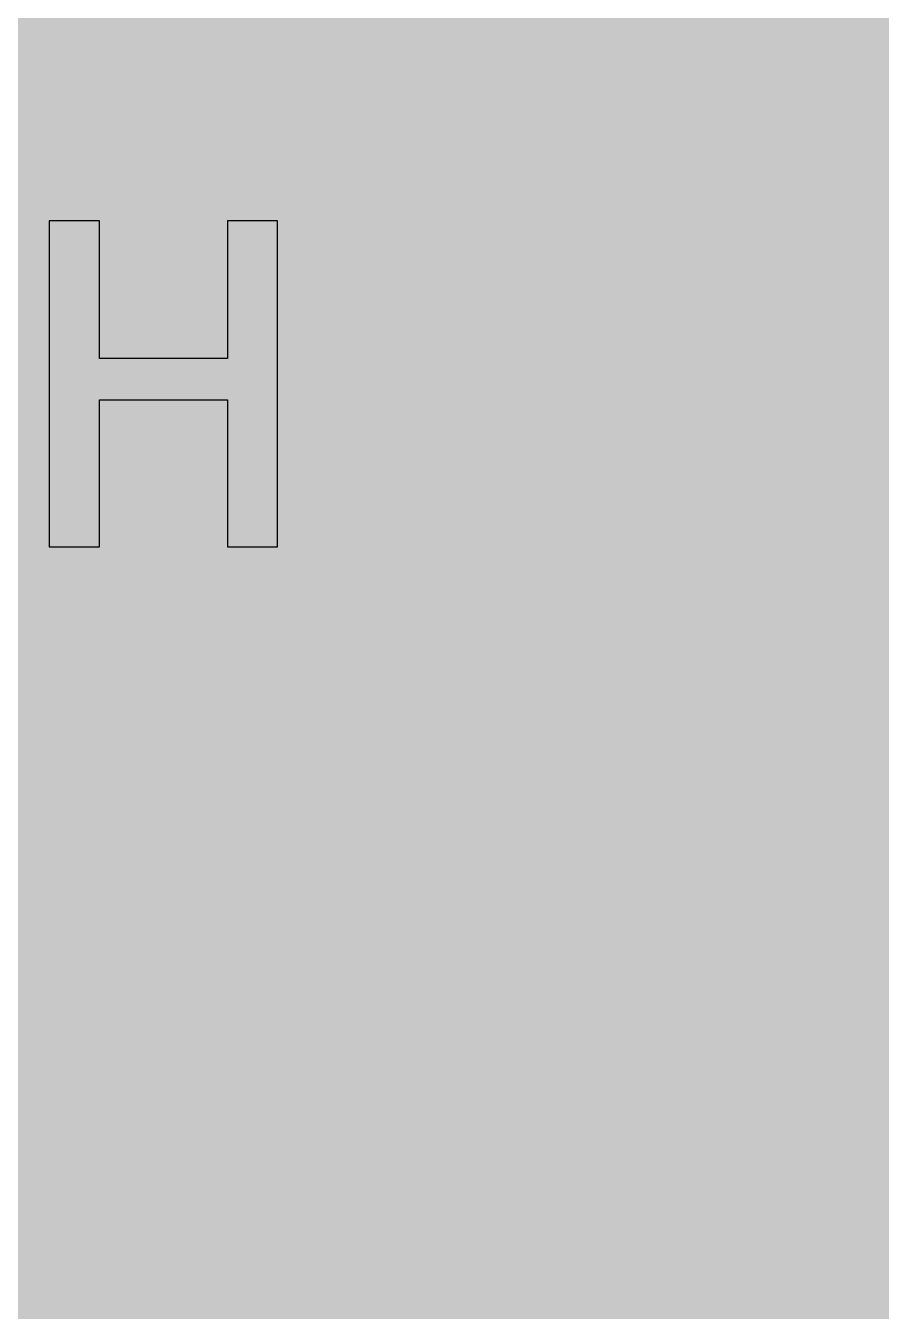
# Model space of a CAD drawing. Header units: millimetres. Extents: x 0 to 212, y 0 to 116.
# Drawn here: x 51 to 57.48, y 77.52 to 87.26 of the extents above; entities that cross this region are included whole.
import ezdxf

# ---------------------------------------------------------------- set-up
doc = ezdxf.new("R2010")
doc.units = ezdxf.units.MM

msp = doc.modelspace()

# ---------------------------------------------------------------- hatches: boundary and pattern name
for color, points in [(254, [(14.1633, 0.0536), (13.9878, 0.0533), (13.8125, 0.0559), (13.6373, 0.061), (13.462, 0.0686), (13.2893, 0.0787), (13.114, 0.0914), (12.9413, 0.1041), (12.7686, 0.1219), (12.5959, 0.1397), (12.4231, 0.16), (12.2504, 0.1829), (12.0777, 0.2057), (11.9075, 0.2337), (11.7373, 0.2616), (11.5672, 0.2921), (11.397, 0.3251), (11.2268, 0.3607), (11.0592, 0.3988), (10.8915, 0.4369), (10.7239, 0.4775), (10.5562, 0.5207), (10.3886, 0.5664), (10.2235, 0.6121), (10.0584, 0.6629), (9.8933, 0.7137), (9.7307, 0.7671), (9.5682, 0.8204), (9.4056, 0.8788), (9.2431, 0.9373), (9.083, 0.9982), (8.923, 1.0617), (8.763, 1.1252), (8.6055, 1.1938), (8.4455, 1.2624), (8.2906, 1.331), (8.1331, 1.4046), (7.9781, 1.4783), (7.8232, 1.5545), (7.6708, 1.6332), (7.5184, 1.7145), (7.366, 1.7958), (7.2161, 1.8796), (7.0663, 1.966), (6.919, 2.0523), (6.7716, 2.1438), (6.6243, 2.2352), (6.4795, 2.3266), (6.3348, 2.4232), (6.19, 2.5197), (6.0477, 2.6187), (5.908, 2.7178), (5.7683, 2.8194), (5.6286, 2.9235), (5.4915, 3.0302), (5.3543, 3.1369), (5.2197, 3.2461), (5.0851, 3.3579), (4.953, 3.4722), (4.8209, 3.5865), (4.6914, 3.7033), (4.5644, 3.8202), (4.4348, 3.9395), (4.3104, 4.0615), (4.1859, 4.1859), (4.0615, 4.3104), (3.9395, 4.4348), (3.8202, 4.5618), (3.7033, 4.6914), (3.5865, 4.8209), (3.4722, 4.953), (3.3579, 5.0851), (3.2487, 5.2197), (3.1369, 5.3543), (3.0302, 5.4915), (2.9235, 5.6286), (2.8194, 5.7683), (2.7178, 5.908), (2.6187, 6.0477), (2.5197, 6.19), (2.4232, 6.3348), (2.3266, 6.477), (2.2352, 6.6243), (2.1438, 6.7691), (2.0523, 6.919), (1.966, 7.0663), (1.8796, 7.2161), (1.7958, 7.366), (1.7145, 7.5184), (1.6332, 7.6708), (1.5545, 7.8232), (1.4783, 7.9781), (1.4046, 8.1331), (1.331, 8.2906), (1.2598, 8.4455), (1.1913, 8.603), (1.1252, 8.763), (1.0592, 8.923), (0.9982, 9.083), (0.9373, 9.2431), (0.8763, 9.4056), (0.8204, 9.5682), (0.7645, 9.7307), (0.7112, 9.8933), (0.6604, 10.0584), (0.6121, 10.2235), (0.5639, 10.3911), (0.5207, 10.5562), (0.4775, 10.7239), (0.4343, 10.8915), (0.3962, 11.0592), (0.3607, 11.2268), (0.3251, 11.397), (0.2921, 11.5672), (0.2616, 11.7373), (0.2311, 11.9075), (0.2057, 12.0802), (0.1803, 12.2504), (0.1575, 12.4231), (0.1372, 12.5959), (0.1194, 12.7686), (0.1041, 12.9413), (0.0889, 13.1166), (0.0787, 13.2893), (0.0686, 13.4645), (0.061, 13.6373), (0.0559, 13.8125), (0.0508, 13.9878), (0.0508, 14.163), (0.0522, 102.3592), (0.0508, 102.5322), (0.0559, 102.7074), (0.061, 102.8827), (0.0686, 103.058), (0.0787, 103.2307), (0.0889, 103.4059), (0.1041, 103.5787), (0.1194, 103.7514), (0.1372, 103.9241), (0.1575, 104.0968), (0.1803, 104.2695), (0.2057, 104.4423), (0.2311, 104.6124), (0.2616, 104.7826), (0.2921, 104.9528), (0.3251, 105.123), (0.3607, 105.2932), (0.3962, 105.4608), (0.4343, 105.6284), (0.4775, 105.7961), (0.5207, 105.9637), (0.5639, 106.1314), (0.6121, 106.2965), (0.6604, 106.4616), (0.7112, 106.6267), (0.7645, 106.7892), (0.8204, 106.9518), (0.8763, 107.1143), (0.9373, 107.2769), (0.9982, 107.4369), (1.0592, 107.5969), (1.1252, 107.757), (1.1913, 107.9144), (1.2598, 108.0745), (1.331, 108.2294), (1.4046, 108.3869), (1.4783, 108.5418), (1.5545, 108.6968), (1.6332, 108.8492), (1.7145, 109.0016), (1.7958, 109.154), (1.8796, 109.3038), (1.966, 109.4537), (2.0523, 109.601), (2.1438, 109.7483), (2.2352, 109.8956), (2.3266, 110.0404), (2.4232, 110.1852), (2.5197, 110.33), (2.6187, 110.4722), (2.7178, 110.6119), (2.8194, 110.7516), (2.9235, 110.8913), (3.0302, 111.0285), (3.1369, 111.1656), (3.2487, 111.3003), (3.3579, 111.4349), (3.4722, 111.567), (3.5865, 111.699), (3.7033, 111.8286), (3.8202, 111.9556), (3.9395, 112.0851), (4.0615, 112.2096), (4.1859, 112.334), (4.3104, 112.4585), (4.4348, 112.5804), (4.5644, 112.6998), (4.6914, 112.8166), (4.8209, 112.9335), (4.953, 113.0478), (5.0851, 113.1621), (5.2197, 113.2713), (5.3543, 113.3831), (5.4915, 113.4897), (5.6286, 113.5964), (5.7683, 113.7006), (5.908, 113.8022), (6.0477, 113.9012), (6.19, 114.0003), (6.3348, 114.0968), (6.4795, 114.1933), (6.6243, 114.2848), (6.7716, 114.3762), (6.919, 114.4676), (7.0663, 114.554), (7.2161, 114.6404), (7.366, 114.7242), (7.5184, 114.8055), (7.6708, 114.8867), (7.8232, 114.9655), (7.9781, 115.0417), (8.1331, 115.1153), (8.2906, 115.189), (8.4455, 115.2601), (8.6055, 115.3287), (8.763, 115.3947), (8.923, 115.4608), (9.083, 115.5217), (9.2431, 115.5827), (9.4056, 115.6437), (9.5682, 115.6995), (9.7307, 115.7554), (9.8933, 115.8088), (10.0584, 115.8596), (10.2235, 115.9078), (10.3886, 115.9561), (10.5562, 115.9993), (10.7239, 116.0424), (10.8915, 116.0856), (11.0592, 116.1237), (11.2268, 116.1593), (11.397, 116.1948), (11.5672, 116.2279), (11.7373, 116.2583), (11.9075, 116.2888), (12.0777, 116.3142), (12.2504, 116.3396), (12.4231, 116.3625), (12.5959, 116.3828), (12.7686, 116.4006), (12.9413, 116.4158), (13.114, 116.4311), (13.2893, 116.4412), (13.462, 116.4514), (13.6373, 116.459), (13.8125, 116.4641), (13.9878, 116.4692), (14.163, 116.4692), (197.6078, 116.4703), (197.7822, 116.4692), (197.9574, 116.4641), (198.1327, 116.459), (198.3054, 116.4514), (198.4807, 116.4412), (198.6534, 116.4311), (198.8287, 116.4158), (199.0014, 116.4006), (199.1741, 116.3828), (199.3468, 116.3625), (199.5195, 116.3396), (199.6897, 116.3142), (199.8624, 116.2888), (200.0326, 116.2583), (200.2028, 116.2279), (200.373, 116.1948), (200.5432, 116.1593), (200.7108, 116.1237), (200.8784, 116.0856), (201.0461, 116.0424), (201.2137, 115.9993), (201.3788, 115.9561), (201.5465, 115.9078), (201.7116, 115.8596), (201.8767, 115.8088), (202.0392, 115.7554), (202.2018, 115.6995), (202.3643, 115.6437), (202.5269, 115.5827), (202.6869, 115.5217), (202.8469, 115.4608), (203.007, 115.3947), (203.167, 115.3287), (203.3245, 115.2601), (203.4794, 115.189), (203.6369, 115.1153), (203.7918, 115.0417), (203.9468, 114.9655), (204.0992, 114.8867), (204.2516, 114.8055), (204.404, 114.7242), (204.5538, 114.6404), (204.7037, 114.554), (204.8535, 114.4676), (205.0009, 114.3762), (205.1456, 114.2848), (205.293, 114.1933), (205.4352, 114.0968), (205.58, 114.0003), (205.7222, 113.9012), (205.8619, 113.8022), (206.0016, 113.7006), (206.1413, 113.5964), (206.2785, 113.4897), (206.4156, 113.3831), (206.5503, 113.2713), (206.6849, 113.1621), (206.817, 113.0478), (206.949, 112.9335), (207.0786, 112.8166), (207.2081, 112.6998), (207.3351, 112.5804), (207.4596, 112.4585), (207.584, 112.334), (207.7085, 112.2096), (207.8304, 112.0851), (207.9498, 111.9556), (208.0666, 111.8286), (208.1835, 111.699), (208.2978, 111.567), (208.4121, 111.4349), (208.5238, 111.3003), (208.6331, 111.1656), (208.7397, 111.0285), (208.8464, 110.8913), (208.9506, 110.7516), (209.0522, 110.6119), (209.1512, 110.4722), (209.2503, 110.33), (209.3468, 110.1852), (209.4433, 110.0404), (209.5348, 109.8956), (209.6262, 109.7483), (209.7176, 109.601), (209.804, 109.4537), (209.8904, 109.3038), (209.9742, 109.154), (210.0555, 109.0016), (210.1367, 108.8492), (210.2155, 108.6968), (210.2917, 108.5418), (210.3653, 108.3869), (210.439, 108.2294), (210.5076, 108.0745), (210.5762, 107.9144), (210.6447, 107.757), (210.7082, 107.5969), (210.7717, 107.4369), (210.8327, 107.2769), (210.8911, 107.1143), (210.9495, 106.9518), (211.0029, 106.7892), (211.0562, 106.6267), (211.107, 106.4616), (211.1578, 106.2965), (211.2035, 106.1314), (211.2493, 105.9637), (211.2924, 105.7961), (211.3331, 105.6284), (211.3712, 105.4608), (211.4093, 105.2932), (211.4448, 105.123), (211.4779, 104.9528), (211.5083, 104.7826), (211.5363, 104.6124), (211.5642, 104.4423), (211.5871, 104.2695), (211.6099, 104.0968), (211.6303, 103.9241), (211.648, 103.7514), (211.6658, 103.5787), (211.6785, 103.4059), (211.6912, 103.2307), (211.7014, 103.058), (211.709, 102.8827), (211.7141, 102.7074), (211.7166, 102.5322), (211.7166, 102.3569), (211.7189, 14.1647), (211.7166, 13.9878), (211.7141, 13.8125), (211.709, 13.6373), (211.7014, 13.4645), (211.6912, 13.2893), (211.6785, 13.1166), (211.6658, 12.9413), (211.648, 12.7686), (211.6303, 12.5959), (211.6099, 12.4231), (211.5871, 12.2504), (211.5642, 12.0802), (211.5363, 11.9075), (211.5083, 11.7373), (211.4779, 11.5672), (211.4448, 11.397), (211.4093, 11.2268), (211.3712, 11.0592), (211.3331, 10.8915), (211.2924, 10.7239), (211.2493, 10.5562), (211.2035, 10.3911), (211.1578, 10.2235), (211.107, 10.0584), (211.0562, 9.8933), (211.0029, 9.7307), (210.9495, 9.5682), (210.8911, 9.4056), (210.8327, 9.2431), (210.7717, 9.083), (210.7082, 8.923), (210.6447, 8.763), (210.5762, 8.603), (210.5076, 8.4455), (210.439, 8.2906), (210.3653, 8.1331), (210.2917, 7.9781), (210.2155, 7.8232), (210.1367, 7.6708), (210.0555, 7.5184), (209.9742, 7.366), (209.8904, 7.2161), (209.804, 7.0663), (209.7176, 6.919), (209.6262, 6.7691), (209.5348, 6.6243), (209.4433, 6.477), (209.3468, 6.3348), (209.2503, 6.19), (209.1512, 6.0477), (209.0522, 5.908), (208.9506, 5.7683), (208.8464, 5.6286), (208.7397, 5.4915), (208.6331, 5.3543), (208.5238, 5.2197), (208.4121, 5.0851), (208.2978, 4.953), (208.1835, 4.8209), (208.0666, 4.6914), (207.9498, 4.5618), (207.8304, 4.4348), (207.7085, 4.3104), (207.584, 4.1859), (207.4596, 4.0615), (207.3351, 3.9395), (207.2081, 3.8202), (207.0786, 3.7033), (206.949, 3.5865), (206.817, 3.4722), (206.6849, 3.3579), (206.5503, 3.2461), (206.4156, 3.1369), (206.2785, 3.0302), (206.1413, 2.9235), (206.0016, 2.8194), (205.8619, 2.7178), (205.7222, 2.6187), (205.58, 2.5197), (205.4352, 2.4232), (205.293, 2.3266), (205.1456, 2.2352), (205.0009, 2.1438), (204.8535, 2.0523), (204.7037, 1.966), (204.5538, 1.8796), (204.404, 1.7958), (204.2516, 1.7145), (204.0992, 1.6332), (203.9468, 1.5545), (203.7918, 1.4783), (203.6369, 1.4046), (203.4794, 1.331), (203.3245, 1.2624), (203.167, 1.1938), (203.007, 1.1252), (202.8469, 1.0617), (202.6869, 0.9982), (202.5269, 0.9373), (202.3643, 0.8788), (202.2018, 0.8204), (202.0392, 0.7671), (201.8767, 0.7137), (201.7116, 0.6629), (201.5465, 0.6121), (201.3788, 0.5664), (201.2137, 0.5207), (201.0461, 0.4775), (200.8784, 0.4369), (200.7108, 0.3988), (200.5432, 0.3607), (200.373, 0.3251), (200.2028, 0.2921), (200.0326, 0.2616), (199.8624, 0.2337), (199.6897, 0.2057), (199.5195, 0.1829), (199.3468, 0.16), (199.1741, 0.1397), (199.0014, 0.1219), (198.8287, 0.1041), (198.6534, 0.0914), (198.4807, 0.0787), (198.3054, 0.0686), (198.1327, 0.061), (197.9574, 0.0559), (197.7822, 0.0533), (197.6069, 0.0533)]), (144, [(22.1008, 92.6578), (75.0175, 92.6578), (75.0175, 22.1022), (22.1008, 22.1022)]), (254, [(52.9029, 83.3092), (52.9029, 85.7786), (52.5254, 85.7786), (52.5254, 84.734), (51.5553, 84.734), (51.5553, 85.7786), (51.1736, 85.7786), (51.1736, 83.3092), (51.5553, 83.3092), (51.5553, 84.4225), (52.5254, 84.4225), (52.5254, 83.3092)])]:
    msp.add_hatch(color=color).paths.add_polyline_path(points)
h = msp.add_hatch(color=254)
edge = h.paths.add_edge_path()
edge.add_line((55.1353, 84.5439), (55.1332, 84.5795))
edge.add_line((55.1332, 84.5795), (55.1332, 84.6176))
edge.add_line((55.1332, 84.6176), (55.1332, 84.6531))
edge.add_line((55.1332, 84.6531), (55.1307, 84.6887))
edge.add_line((55.1307, 84.6887), (55.1282, 84.7242))
edge.add_line((55.1282, 84.7242), (55.1282, 84.7573))
edge.add_line((55.1282, 84.7573), (55.1256, 84.7928))
edge.add_line((55.1256, 84.7928), (55.1205, 84.8258))
edge.add_line((55.1205, 84.8258), (55.118, 84.8589))
edge.add_line((55.118, 84.8589), (55.1155, 84.8919))
edge.add_line((55.1155, 84.8919), (55.1104, 84.9249))
edge.add_line((55.1104, 84.9249), (55.1053, 84.9554))
edge.add_line((55.1053, 84.9554), (55.1002, 84.9859))
edge.add_line((55.1002, 84.9859), (55.0951, 85.0163))
edge.add_line((55.0951, 85.0163), (55.0901, 85.0468))
edge.add_line((55.0901, 85.0468), (55.0824, 85.0773))
edge.add_line((55.0824, 85.0773), (55.0774, 85.1052))
edge.add_line((55.0774, 85.1052), (55.0697, 85.1332))
edge.add_line((55.0697, 85.1332), (55.0621, 85.1611))
edge.add_line((55.0621, 85.1611), (55.0545, 85.1891))
edge.add_line((55.0545, 85.1891), (55.0469, 85.217))
edge.add_line((55.0469, 85.217), (55.0367, 85.2424))
edge.add_line((55.0367, 85.2424), (55.0291, 85.2678))
edge.add_line((55.0291, 85.2678), (55.0189, 85.2932))
edge.add_line((55.0189, 85.2932), (55.0088, 85.3186))
edge.add_line((55.0088, 85.3186), (54.9986, 85.344))
edge.add_line((54.9986, 85.344), (54.9885, 85.3669))
edge.add_line((54.9885, 85.3669), (54.9758, 85.3897))
edge.add_line((54.9758, 85.3897), (54.9656, 85.4126))
edge.add_line((54.9656, 85.4126), (54.9529, 85.4329))
edge.add_line((54.9529, 85.4329), (54.9402, 85.4558))
edge.add_line((54.9402, 85.4558), (54.9275, 85.4761))
edge.add_line((54.9275, 85.4761), (54.9148, 85.4964))
edge.add_line((54.9148, 85.4964), (54.8996, 85.5142))
edge.add_line((54.8996, 85.5142), (54.8869, 85.5345))
edge.add_line((54.8869, 85.5345), (54.8716, 85.5523))
edge.add_line((54.8716, 85.5523), (54.8564, 85.5701))
edge.add_line((54.8564, 85.5701), (54.8411, 85.5878))
edge.add_line((54.8411, 85.5878), (54.8234, 85.6031))
edge.add_line((54.8234, 85.6031), (54.8081, 85.6209))
edge.add_line((54.8081, 85.6209), (54.7903, 85.6361))
edge.add_line((54.7903, 85.6361), (54.7726, 85.6488))
edge.add_line((54.7726, 85.6488), (54.7548, 85.664))
edge.add_line((54.7548, 85.664), (54.737, 85.6767))
edge.add_line((54.737, 85.6767), (54.7192, 85.6894))
edge.add_line((54.7192, 85.6894), (54.6989, 85.7021))
edge.add_line((54.6989, 85.7021), (54.6786, 85.7148))
edge.add_line((54.6786, 85.7148), (54.6608, 85.725))
edge.add_line((54.6608, 85.725), (54.6379, 85.7352))
edge.add_line((54.6379, 85.7352), (54.6176, 85.7453))
edge.add_line((54.6176, 85.7453), (54.5973, 85.7555))
edge.add_line((54.5973, 85.7555), (54.5744, 85.7631))
edge.add_line((54.5744, 85.7631), (54.5516, 85.7707))
edge.add_line((54.5516, 85.7707), (54.5287, 85.7783))
edge.add_line((54.5287, 85.7783), (54.5059, 85.7834))
edge.add_line((54.5059, 85.7834), (54.483, 85.7885))
edge.add_line((54.483, 85.7885), (54.4576, 85.7936))
edge.add_line((54.4576, 85.7936), (54.4322, 85.7987))
edge.add_line((54.4322, 85.7987), (54.4068, 85.8037))
edge.add_line((54.4068, 85.8037), (54.3814, 85.8063))
edge.add_line((54.3814, 85.8063), (54.356, 85.8088))
edge.add_line((54.356, 85.8088), (54.3281, 85.8114))
edge.add_line((54.3281, 85.8114), (54.3027, 85.8114))
edge.add_line((54.3027, 85.8114), (54.2747, 85.8114))
edge.add_line((54.2747, 85.8114), (54.2468, 85.8114))
edge.add_line((54.2468, 85.8114), (54.2188, 85.8114))
edge.add_line((54.2188, 85.8114), (54.1934, 85.8088))
edge.add_line((54.1934, 85.8088), (54.1655, 85.8063))
edge.add_line((54.1655, 85.8063), (54.1401, 85.8037))
edge.add_line((54.1401, 85.8037), (54.1147, 85.7987))
edge.add_line((54.1147, 85.7987), (54.0893, 85.7936))
edge.add_line((54.0893, 85.7936), (54.0664, 85.7885))
edge.add_line((54.0664, 85.7885), (54.041, 85.7834))
edge.add_line((54.041, 85.7834), (54.0182, 85.7783))
edge.add_line((54.0182, 85.7783), (53.9953, 85.7707))
edge.add_line((53.9953, 85.7707), (53.9725, 85.7631))
edge.add_line((53.9725, 85.7631), (53.9521, 85.7555))
edge.add_line((53.9521, 85.7555), (53.9293, 85.7453))
edge.add_line((53.9293, 85.7453), (53.909, 85.7352))
edge.add_line((53.909, 85.7352), (53.8886, 85.725))
edge.add_line((53.8886, 85.725), (53.8683, 85.7148))
edge.add_line((53.8683, 85.7148), (53.848, 85.7021))
edge.add_line((53.848, 85.7021), (53.8277, 85.6894))
edge.add_line((53.8277, 85.6894), (53.8099, 85.6767))
edge.add_line((53.8099, 85.6767), (53.7921, 85.664))
edge.add_line((53.7921, 85.664), (53.7743, 85.6488))
edge.add_line((53.7743, 85.6488), (53.7566, 85.6361))
edge.add_line((53.7566, 85.6361), (53.7388, 85.6209))
edge.add_line((53.7388, 85.6209), (53.7235, 85.6031))
edge.add_line((53.7235, 85.6031), (53.7058, 85.5878))
edge.add_line((53.7058, 85.5878), (53.6905, 85.5701))
edge.add_line((53.6905, 85.5701), (53.6753, 85.5523))
edge.add_line((53.6753, 85.5523), (53.66, 85.5345))
edge.add_line((53.66, 85.5345), (53.6473, 85.5142))
edge.add_line((53.6473, 85.5142), (53.6321, 85.4964))
edge.add_line((53.6321, 85.4964), (53.6194, 85.4761))
edge.add_line((53.6194, 85.4761), (53.6067, 85.4558))
edge.add_line((53.6067, 85.4558), (53.594, 85.4329))
edge.add_line((53.594, 85.4329), (53.5813, 85.4126))
edge.add_line((53.5813, 85.4126), (53.5711, 85.3897))
edge.add_line((53.5711, 85.3897), (53.5584, 85.3669))
edge.add_line((53.5584, 85.3669), (53.5483, 85.344))
edge.add_line((53.5483, 85.344), (53.5381, 85.3186))
edge.add_line((53.5381, 85.3186), (53.528, 85.2932))
edge.add_line((53.528, 85.2932), (53.5178, 85.2678))
edge.add_line((53.5178, 85.2678), (53.5102, 85.2424))
edge.add_line((53.5102, 85.2424), (53.5, 85.217))
edge.add_line((53.5, 85.217), (53.4924, 85.1891))
edge.add_line((53.4924, 85.1891), (53.4848, 85.1611))
edge.add_line((53.4848, 85.1611), (53.4772, 85.1332))
edge.add_line((53.4772, 85.1332), (53.4695, 85.1052))
edge.add_line((53.4695, 85.1052), (53.4645, 85.0773))
edge.add_line((53.4645, 85.0773), (53.4568, 85.0468))
edge.add_line((53.4568, 85.0468), (53.4518, 85.0163))
edge.add_line((53.4518, 85.0163), (53.4467, 84.9859))
edge.add_line((53.4467, 84.9859), (53.4416, 84.9554))
edge.add_line((53.4416, 84.9554), (53.4365, 84.9249))
edge.add_line((53.4365, 84.9249), (53.4314, 84.8919))
edge.add_line((53.4314, 84.8919), (53.4289, 84.8589))
edge.add_line((53.4289, 84.8589), (53.4264, 84.8258))
edge.add_line((53.4264, 84.8258), (53.4213, 84.7928))
edge.add_line((53.4213, 84.7928), (53.4187, 84.7573))
edge.add_line((53.4187, 84.7573), (53.4187, 84.7242))
edge.add_line((53.4187, 84.7242), (53.4162, 84.6887))
edge.add_line((53.4162, 84.6887), (53.4137, 84.6531))
edge.add_line((53.4137, 84.6531), (53.4137, 84.6176))
edge.add_line((53.4137, 84.6176), (53.4137, 84.5795))
edge.add_line((53.4137, 84.5795), (53.4137, 84.5414))
edge.add_line((53.4137, 84.5414), (53.4137, 84.5058))
edge.add_line((53.4137, 84.5058), (53.4137, 84.4677))
edge.add_line((53.4137, 84.4677), (53.4137, 84.4321))
edge.add_line((53.4137, 84.4321), (53.4162, 84.3966))
edge.add_line((53.4162, 84.3966), (53.4187, 84.361))
edge.add_line((53.4187, 84.361), (53.4187, 84.328))
edge.add_line((53.4187, 84.328), (53.4213, 84.2924))
edge.add_line((53.4213, 84.2924), (53.4264, 84.2594))
edge.add_line((53.4264, 84.2594), (53.4289, 84.2264))
edge.add_line((53.4289, 84.2264), (53.4314, 84.1934))
edge.add_line((53.4314, 84.1934), (53.4365, 84.1604))
edge.add_line((53.4365, 84.1604), (53.4416, 84.1299))
edge.add_line((53.4416, 84.1299), (53.4467, 84.0969))
edge.add_line((53.4467, 84.0969), (53.4518, 84.0664))
edge.add_line((53.4518, 84.0664), (53.4568, 84.0359))
edge.add_line((53.4568, 84.0359), (53.4645, 84.008))
edge.add_line((53.4645, 84.008), (53.4695, 83.9775))
edge.add_line((53.4695, 83.9775), (53.4772, 83.9495))
edge.add_line((53.4772, 83.9495), (53.4848, 83.9216))
edge.add_line((53.4848, 83.9216), (53.4924, 83.8937))
edge.add_line((53.4924, 83.8937), (53.5, 83.8683))
edge.add_line((53.5, 83.8683), (53.5102, 83.8403))
edge.add_line((53.5102, 83.8403), (53.5178, 83.8149))
edge.add_line((53.5178, 83.8149), (53.528, 83.7895))
edge.add_line((53.528, 83.7895), (53.5381, 83.7641))
edge.add_line((53.5381, 83.7641), (53.5483, 83.7413))
edge.add_line((53.5483, 83.7413), (53.5584, 83.7184))
edge.add_line((53.5584, 83.7184), (53.5711, 83.6955))
edge.add_line((53.5711, 83.6955), (53.5813, 83.6727))
edge.add_line((53.5813, 83.6727), (53.594, 83.6498))
edge.add_line((53.594, 83.6498), (53.6067, 83.6295))
edge.add_line((53.6067, 83.6295), (53.6194, 83.6092))
edge.add_line((53.6194, 83.6092), (53.6321, 83.5889))
edge.add_line((53.6321, 83.5889), (53.6473, 83.5685))
edge.add_line((53.6473, 83.5685), (53.66, 83.5482))
edge.add_line((53.66, 83.5482), (53.6753, 83.5304))
edge.add_line((53.6753, 83.5304), (53.6905, 83.5127))
edge.add_line((53.6905, 83.5127), (53.7058, 83.4949))
edge.add_line((53.7058, 83.4949), (53.7235, 83.4796))
edge.add_line((53.7235, 83.4796), (53.7388, 83.4644))
edge.add_line((53.7388, 83.4644), (53.7566, 83.4492))
edge.add_line((53.7566, 83.4492), (53.7743, 83.4339))
edge.add_line((53.7743, 83.4339), (53.7921, 83.4187))
edge.add_line((53.7921, 83.4187), (53.8099, 83.406))
edge.add_line((53.8099, 83.406), (53.8277, 83.3933))
edge.add_line((53.8277, 83.3933), (53.848, 83.3806))
edge.add_line((53.848, 83.3806), (53.8683, 83.3704))
edge.add_line((53.8683, 83.3704), (53.8886, 83.3577))
edge.add_line((53.8886, 83.3577), (53.909, 83.3476))
edge.add_line((53.909, 83.3476), (53.9293, 83.3374))
edge.add_line((53.9293, 83.3374), (53.9521, 83.3298))
edge.add_line((53.9521, 83.3298), (53.9725, 83.3196))
edge.add_line((53.9725, 83.3196), (53.9953, 83.312))
edge.add_line((53.9953, 83.312), (54.0182, 83.3069))
edge.add_line((54.0182, 83.3069), (54.041, 83.2993))
edge.add_line((54.041, 83.2993), (54.0664, 83.2942))
edge.add_line((54.0664, 83.2942), (54.0893, 83.2891))
edge.add_line((54.0893, 83.2891), (54.1147, 83.2841))
edge.add_line((54.1147, 83.2841), (54.1401, 83.2815))
edge.add_line((54.1401, 83.2815), (54.1655, 83.2764))
edge.add_line((54.1655, 83.2764), (54.1934, 83.2739))
edge.add_line((54.1934, 83.2739), (54.2188, 83.2739))
edge.add_line((54.2188, 83.2739), (54.2468, 83.2714))
edge.add_line((54.2468, 83.2714), (54.2747, 83.2714))
edge.add_line((54.2747, 83.2714), (54.3027, 83.2714))
edge.add_line((54.3027, 83.2714), (54.3281, 83.2739))
edge.add_line((54.3281, 83.2739), (54.356, 83.2739))
edge.add_line((54.356, 83.2739), (54.3814, 83.2764))
edge.add_line((54.3814, 83.2764), (54.4068, 83.2815))
edge.add_line((54.4068, 83.2815), (54.4322, 83.2841))
edge.add_line((54.4322, 83.2841), (54.4576, 83.2891))
edge.add_line((54.4576, 83.2891), (54.483, 83.2942))
edge.add_line((54.483, 83.2942), (54.5059, 83.2993))
edge.add_line((54.5059, 83.2993), (54.5287, 83.3069))
edge.add_line((54.5287, 83.3069), (54.5516, 83.312))
edge.add_line((54.5516, 83.312), (54.5744, 83.3196))
edge.add_line((54.5744, 83.3196), (54.5973, 83.3298))
edge.add_line((54.5973, 83.3298), (54.6176, 83.3374))
edge.add_line((54.6176, 83.3374), (54.6379, 83.3476))
edge.add_line((54.6379, 83.3476), (54.6608, 83.3577))
edge.add_line((54.6608, 83.3577), (54.6786, 83.3704))
edge.add_line((54.6786, 83.3704), (54.6989, 83.3806))
edge.add_line((54.6989, 83.3806), (54.7192, 83.3933))
edge.add_line((54.7192, 83.3933), (54.737, 83.406))
edge.add_line((54.737, 83.406), (54.7548, 83.4187))
edge.add_line((54.7548, 83.4187), (54.7726, 83.4339))
edge.add_line((54.7726, 83.4339), (54.7903, 83.4492))
edge.add_line((54.7903, 83.4492), (54.8081, 83.4644))
edge.add_line((54.8081, 83.4644), (54.8234, 83.4796))
edge.add_line((54.8234, 83.4796), (54.8411, 83.4949))
edge.add_line((54.8411, 83.4949), (54.8564, 83.5127))
edge.add_line((54.8564, 83.5127), (54.8716, 83.5304))
edge.add_line((54.8716, 83.5304), (54.8869, 83.5482))
edge.add_line((54.8869, 83.5482), (54.8996, 83.5685))
edge.add_line((54.8996, 83.5685), (54.9148, 83.5889))
edge.add_line((54.9148, 83.5889), (54.9275, 83.6092))
edge.add_line((54.9275, 83.6092), (54.9402, 83.6295))
edge.add_line((54.9402, 83.6295), (54.9529, 83.6498))
edge.add_line((54.9529, 83.6498), (54.9656, 83.6727))
edge.add_line((54.9656, 83.6727), (54.9758, 83.6955))
edge.add_line((54.9758, 83.6955), (54.9885, 83.7184))
edge.add_line((54.9885, 83.7184), (54.9986, 83.7413))
edge.add_line((54.9986, 83.7413), (55.0088, 83.7641))
edge.add_line((55.0088, 83.7641), (55.0189, 83.7895))
edge.add_line((55.0189, 83.7895), (55.0291, 83.8149))
edge.add_line((55.0291, 83.8149), (55.0367, 83.8403))
edge.add_line((55.0367, 83.8403), (55.0469, 83.8683))
edge.add_line((55.0469, 83.8683), (55.0545, 83.8937))
edge.add_line((55.0545, 83.8937), (55.0621, 83.9216))
edge.add_line((55.0621, 83.9216), (55.0697, 83.9495))
edge.add_line((55.0697, 83.9495), (55.0774, 83.9775))
edge.add_line((55.0774, 83.9775), (55.0824, 84.008))
edge.add_line((55.0824, 84.008), (55.0901, 84.0359))
edge.add_line((55.0901, 84.0359), (55.0951, 84.0664))
edge.add_line((55.0951, 84.0664), (55.1002, 84.0969))
edge.add_line((55.1002, 84.0969), (55.1053, 84.1299))
edge.add_line((55.1053, 84.1299), (55.1104, 84.1604))
edge.add_line((55.1104, 84.1604), (55.1155, 84.1934))
edge.add_line((55.1155, 84.1934), (55.118, 84.2264))
edge.add_line((55.118, 84.2264), (55.1205, 84.2594))
edge.add_line((55.1205, 84.2594), (55.1256, 84.2924))
edge.add_line((55.1256, 84.2924), (55.1282, 84.328))
edge.add_line((55.1282, 84.328), (55.1282, 84.361))
edge.add_line((55.1282, 84.361), (55.1307, 84.3966))
edge.add_line((55.1307, 84.3966), (55.1332, 84.4321))
edge.add_line((55.1332, 84.4321), (55.1332, 84.4677))
edge.add_line((55.1332, 84.4677), (55.1332, 84.5058))
edge.add_line((55.1332, 84.5058), (55.1332, 84.5414))
edge = h.paths.add_edge_path(flags=16)
edge.add_line((54.7617, 84.5439), (54.7599, 84.5083))
edge.add_line((54.7599, 84.5083), (54.7599, 84.4753))
edge.add_line((54.7599, 84.4753), (54.7599, 84.4448))
edge.add_line((54.7599, 84.4448), (54.7573, 84.4118))
edge.add_line((54.7573, 84.4118), (54.7573, 84.3813))
edge.add_line((54.7573, 84.3813), (54.7548, 84.3509))
edge.add_line((54.7548, 84.3509), (54.7548, 84.3229))
edge.add_line((54.7548, 84.3229), (54.7522, 84.2924))
edge.add_line((54.7522, 84.2924), (54.7497, 84.2645))
edge.add_line((54.7497, 84.2645), (54.7472, 84.2366))
edge.add_line((54.7472, 84.2366), (54.7446, 84.2112))
edge.add_line((54.7446, 84.2112), (54.7421, 84.1832))
edge.add_line((54.7421, 84.1832), (54.7395, 84.1578))
edge.add_line((54.7395, 84.1578), (54.7345, 84.135))
edge.add_line((54.7345, 84.135), (54.7319, 84.1096))
edge.add_line((54.7319, 84.1096), (54.7268, 84.0867))
edge.add_line((54.7268, 84.0867), (54.7243, 84.0638))
edge.add_line((54.7243, 84.0638), (54.7192, 84.041))
edge.add_line((54.7192, 84.041), (54.7141, 84.0181))
edge.add_line((54.7141, 84.0181), (54.7091, 83.9978))
edge.add_line((54.7091, 83.9978), (54.704, 83.9775))
edge.add_line((54.704, 83.9775), (54.6989, 83.9572))
edge.add_line((54.6989, 83.9572), (54.6938, 83.9368))
edge.add_line((54.6938, 83.9368), (54.6887, 83.9165))
edge.add_line((54.6887, 83.9165), (54.6811, 83.8987))
edge.add_line((54.6811, 83.8987), (54.676, 83.881))
edge.add_line((54.676, 83.881), (54.6684, 83.8632))
edge.add_line((54.6684, 83.8632), (54.6633, 83.8479))
edge.add_line((54.6633, 83.8479), (54.6557, 83.8302))
edge.add_line((54.6557, 83.8302), (54.6481, 83.8149))
edge.add_line((54.6481, 83.8149), (54.6405, 83.7997))
edge.add_line((54.6405, 83.7997), (54.6329, 83.787))
edge.add_line((54.6329, 83.787), (54.6252, 83.7717))
edge.add_line((54.6252, 83.7717), (54.6176, 83.759))
edge.add_line((54.6176, 83.759), (54.61, 83.7463))
edge.add_line((54.61, 83.7463), (54.5998, 83.7336))
edge.add_line((54.5998, 83.7336), (54.5922, 83.7209))
edge.add_line((54.5922, 83.7209), (54.5821, 83.7108))
edge.add_line((54.5821, 83.7108), (54.5744, 83.6981))
edge.add_line((54.5744, 83.6981), (54.5643, 83.6879))
edge.add_line((54.5643, 83.6879), (54.5541, 83.6778))
edge.add_line((54.5541, 83.6778), (54.544, 83.6701))
edge.add_line((54.544, 83.6701), (54.5338, 83.66))
edge.add_line((54.5338, 83.66), (54.5236, 83.6524))
edge.add_line((54.5236, 83.6524), (54.5135, 83.6447))
edge.add_line((54.5135, 83.6447), (54.5033, 83.6371))
edge.add_line((54.5033, 83.6371), (54.4932, 83.6295))
edge.add_line((54.4932, 83.6295), (54.4805, 83.6219))
edge.add_line((54.4805, 83.6219), (54.4703, 83.6168))
edge.add_line((54.4703, 83.6168), (54.4576, 83.6092))
edge.add_line((54.4576, 83.6092), (54.4474, 83.6041))
edge.add_line((54.4474, 83.6041), (54.4347, 83.599))
edge.add_line((54.4347, 83.599), (54.422, 83.5965))
edge.add_line((54.422, 83.5965), (54.4093, 83.5914))
edge.add_line((54.4093, 83.5914), (54.3966, 83.5889))
edge.add_line((54.3966, 83.5889), (54.3839, 83.5838))
edge.add_line((54.3839, 83.5838), (54.3712, 83.5812))
edge.add_line((54.3712, 83.5812), (54.3585, 83.5787))
edge.add_line((54.3585, 83.5787), (54.3433, 83.5762))
edge.add_line((54.3433, 83.5762), (54.3306, 83.5762))
edge.add_line((54.3306, 83.5762), (54.3179, 83.5736))
edge.add_line((54.3179, 83.5736), (54.3027, 83.5736))
edge.add_line((54.3027, 83.5736), (54.29, 83.5736))
edge.add_line((54.29, 83.5736), (54.2747, 83.5736))
edge.add_line((54.2747, 83.5736), (54.2595, 83.5736))
edge.add_line((54.2595, 83.5736), (54.2442, 83.5736))
edge.add_line((54.2442, 83.5736), (54.2315, 83.5736))
edge.add_line((54.2315, 83.5736), (54.2163, 83.5762))
edge.add_line((54.2163, 83.5762), (54.2036, 83.5762))
edge.add_line((54.2036, 83.5762), (54.1909, 83.5787))
edge.add_line((54.1909, 83.5787), (54.1782, 83.5812))
edge.add_line((54.1782, 83.5812), (54.163, 83.5838))
edge.add_line((54.163, 83.5838), (54.1503, 83.5889))
edge.add_line((54.1503, 83.5889), (54.1376, 83.5914))
edge.add_line((54.1376, 83.5914), (54.1249, 83.5965))
edge.add_line((54.1249, 83.5965), (54.1147, 83.599))
edge.add_line((54.1147, 83.599), (54.102, 83.6041))
edge.add_line((54.102, 83.6041), (54.0893, 83.6092))
edge.add_line((54.0893, 83.6092), (54.0791, 83.6168))
edge.add_line((54.0791, 83.6168), (54.0664, 83.6219))
edge.add_line((54.0664, 83.6219), (54.0563, 83.6295))
edge.add_line((54.0563, 83.6295), (54.0436, 83.6371))
edge.add_line((54.0436, 83.6371), (54.0334, 83.6447))
edge.add_line((54.0334, 83.6447), (54.0233, 83.6524))
edge.add_line((54.0233, 83.6524), (54.0131, 83.66))
edge.add_line((54.0131, 83.66), (54.0029, 83.6701))
edge.add_line((54.0029, 83.6701), (53.9928, 83.6778))
edge.add_line((53.9928, 83.6778), (53.9826, 83.6879))
edge.add_line((53.9826, 83.6879), (53.9725, 83.6981))
edge.add_line((53.9725, 83.6981), (53.9648, 83.7108))
edge.add_line((53.9648, 83.7108), (53.9547, 83.7209))
edge.add_line((53.9547, 83.7209), (53.9471, 83.7336))
edge.add_line((53.9471, 83.7336), (53.9369, 83.7463))
edge.add_line((53.9369, 83.7463), (53.9293, 83.759))
edge.add_line((53.9293, 83.759), (53.9217, 83.7717))
edge.add_line((53.9217, 83.7717), (53.914, 83.787))
edge.add_line((53.914, 83.787), (53.9064, 83.7997))
edge.add_line((53.9064, 83.7997), (53.8988, 83.8149))
edge.add_line((53.8988, 83.8149), (53.8912, 83.8302))
edge.add_line((53.8912, 83.8302), (53.8836, 83.8479))
edge.add_line((53.8836, 83.8479), (53.8785, 83.8632))
edge.add_line((53.8785, 83.8632), (53.8709, 83.881))
edge.add_line((53.8709, 83.881), (53.8658, 83.8987))
edge.add_line((53.8658, 83.8987), (53.8582, 83.9165))
edge.add_line((53.8582, 83.9165), (53.8531, 83.9368))
edge.add_line((53.8531, 83.9368), (53.848, 83.9572))
edge.add_line((53.848, 83.9572), (53.8429, 83.9775))
edge.add_line((53.8429, 83.9775), (53.8378, 83.9978))
edge.add_line((53.8378, 83.9978), (53.8328, 84.0181))
edge.add_line((53.8328, 84.0181), (53.8277, 84.041))
edge.add_line((53.8277, 84.041), (53.8226, 84.0638))
edge.add_line((53.8226, 84.0638), (53.8201, 84.0867))
edge.add_line((53.8201, 84.0867), (53.815, 84.1096))
edge.add_line((53.815, 84.1096), (53.8124, 84.135))
edge.add_line((53.8124, 84.135), (53.8074, 84.1578))
edge.add_line((53.8074, 84.1578), (53.8048, 84.1832))
edge.add_line((53.8048, 84.1832), (53.8023, 84.2112))
edge.add_line((53.8023, 84.2112), (53.7997, 84.2366))
edge.add_line((53.7997, 84.2366), (53.7972, 84.2645))
edge.add_line((53.7972, 84.2645), (53.7947, 84.2924))
edge.add_line((53.7947, 84.2924), (53.7921, 84.3229))
edge.add_line((53.7921, 84.3229), (53.7921, 84.3509))
edge.add_line((53.7921, 84.3509), (53.7896, 84.3813))
edge.add_line((53.7896, 84.3813), (53.7896, 84.4118))
edge.add_line((53.7896, 84.4118), (53.787, 84.4448))
edge.add_line((53.787, 84.4448), (53.787, 84.4753))
edge.add_line((53.787, 84.4753), (53.787, 84.5083))
edge.add_line((53.787, 84.5083), (53.787, 84.5414))
edge.add_line((53.787, 84.5414), (53.787, 84.5769))
edge.add_line((53.787, 84.5769), (53.787, 84.6099))
edge.add_line((53.787, 84.6099), (53.787, 84.6404))
edge.add_line((53.787, 84.6404), (53.7896, 84.6734))
edge.add_line((53.7896, 84.6734), (53.7896, 84.7039))
edge.add_line((53.7896, 84.7039), (53.7921, 84.7344))
edge.add_line((53.7921, 84.7344), (53.7921, 84.7623))
edge.add_line((53.7921, 84.7623), (53.7947, 84.7903))
edge.add_line((53.7947, 84.7903), (53.7972, 84.8208))
edge.add_line((53.7972, 84.8208), (53.7997, 84.8462))
edge.add_line((53.7997, 84.8462), (53.8023, 84.8741))
edge.add_line((53.8023, 84.8741), (53.8048, 84.8995))
edge.add_line((53.8048, 84.8995), (53.8074, 84.9249))
edge.add_line((53.8074, 84.9249), (53.8124, 84.9503))
edge.add_line((53.8124, 84.9503), (53.815, 84.9757))
edge.add_line((53.815, 84.9757), (53.8201, 84.9986))
edge.add_line((53.8201, 84.9986), (53.8226, 85.0214))
edge.add_line((53.8226, 85.0214), (53.8277, 85.0443))
edge.add_line((53.8277, 85.0443), (53.8328, 85.0671))
edge.add_line((53.8328, 85.0671), (53.8378, 85.0875))
edge.add_line((53.8378, 85.0875), (53.8429, 85.1078))
edge.add_line((53.8429, 85.1078), (53.848, 85.1281))
edge.add_line((53.848, 85.1281), (53.8531, 85.1484))
edge.add_line((53.8531, 85.1484), (53.8582, 85.1662))
edge.add_line((53.8582, 85.1662), (53.8658, 85.184))
edge.add_line((53.8658, 85.184), (53.8709, 85.2018))
edge.add_line((53.8709, 85.2018), (53.8785, 85.2195))
edge.add_line((53.8785, 85.2195), (53.8836, 85.2373))
edge.add_line((53.8836, 85.2373), (53.8912, 85.2526))
edge.add_line((53.8912, 85.2526), (53.8988, 85.2678))
edge.add_line((53.8988, 85.2678), (53.9064, 85.283))
edge.add_line((53.9064, 85.283), (53.914, 85.2983))
edge.add_line((53.914, 85.2983), (53.9217, 85.3135))
edge.add_line((53.9217, 85.3135), (53.9293, 85.3262))
edge.add_line((53.9293, 85.3262), (53.9369, 85.3389))
edge.add_line((53.9369, 85.3389), (53.9471, 85.3516))
edge.add_line((53.9471, 85.3516), (53.9547, 85.3643))
edge.add_line((53.9547, 85.3643), (53.9648, 85.3745))
edge.add_line((53.9648, 85.3745), (53.9725, 85.3846))
edge.add_line((53.9725, 85.3846), (53.9826, 85.3973))
edge.add_line((53.9826, 85.3973), (53.9928, 85.405))
edge.add_line((53.9928, 85.405), (54.0029, 85.4151))
edge.add_line((54.0029, 85.4151), (54.0131, 85.4253))
edge.add_line((54.0131, 85.4253), (54.0233, 85.4329))
edge.add_line((54.0233, 85.4329), (54.0334, 85.4405))
edge.add_line((54.0334, 85.4405), (54.0436, 85.4481))
edge.add_line((54.0436, 85.4481), (54.0563, 85.4558))
edge.add_line((54.0563, 85.4558), (54.0664, 85.4634))
edge.add_line((54.0664, 85.4634), (54.0791, 85.4685))
edge.add_line((54.0791, 85.4685), (54.0893, 85.4735))
edge.add_line((54.0893, 85.4735), (54.102, 85.4812))
edge.add_line((54.102, 85.4812), (54.1147, 85.4862))
edge.add_line((54.1147, 85.4862), (54.1249, 85.4888))
edge.add_line((54.1249, 85.4888), (54.1376, 85.4939))
edge.add_line((54.1376, 85.4939), (54.1503, 85.4964))
edge.add_line((54.1503, 85.4964), (54.163, 85.5015))
edge.add_line((54.163, 85.5015), (54.1782, 85.504))
edge.add_line((54.1782, 85.504), (54.1909, 85.5066))
edge.add_line((54.1909, 85.5066), (54.2036, 85.5091))
edge.add_line((54.2036, 85.5091), (54.2163, 85.5091))
edge.add_line((54.2163, 85.5091), (54.2315, 85.5116))
edge.add_line((54.2315, 85.5116), (54.2442, 85.5116))
edge.add_line((54.2442, 85.5116), (54.2595, 85.5116))
edge.add_line((54.2595, 85.5116), (54.2747, 85.5116))
edge.add_line((54.2747, 85.5116), (54.29, 85.5116))
edge.add_line((54.29, 85.5116), (54.3027, 85.5116))
edge.add_line((54.3027, 85.5116), (54.3179, 85.5116))
edge.add_line((54.3179, 85.5116), (54.3306, 85.5091))
edge.add_line((54.3306, 85.5091), (54.3433, 85.5091))
edge.add_line((54.3433, 85.5091), (54.3585, 85.5066))
edge.add_line((54.3585, 85.5066), (54.3712, 85.504))
edge.add_line((54.3712, 85.504), (54.3839, 85.5015))
edge.add_line((54.3839, 85.5015), (54.3966, 85.4964))
edge.add_line((54.3966, 85.4964), (54.4093, 85.4939))
edge.add_line((54.4093, 85.4939), (54.422, 85.4888))
edge.add_line((54.422, 85.4888), (54.4347, 85.4862))
edge.add_line((54.4347, 85.4862), (54.4474, 85.4812))
edge.add_line((54.4474, 85.4812), (54.4576, 85.4735))
edge.add_line((54.4576, 85.4735), (54.4703, 85.4685))
edge.add_line((54.4703, 85.4685), (54.4805, 85.4634))
edge.add_line((54.4805, 85.4634), (54.4932, 85.4558))
edge.add_line((54.4932, 85.4558), (54.5033, 85.4481))
edge.add_line((54.5033, 85.4481), (54.5135, 85.4405))
edge.add_line((54.5135, 85.4405), (54.5236, 85.4329))
edge.add_line((54.5236, 85.4329), (54.5338, 85.4253))
edge.add_line((54.5338, 85.4253), (54.544, 85.4151))
edge.add_line((54.544, 85.4151), (54.5541, 85.405))
edge.add_line((54.5541, 85.405), (54.5643, 85.3973))
edge.add_line((54.5643, 85.3973), (54.5744, 85.3846))
edge.add_line((54.5744, 85.3846), (54.5821, 85.3745))
edge.add_line((54.5821, 85.3745), (54.5922, 85.3643))
edge.add_line((54.5922, 85.3643), (54.5998, 85.3516))
edge.add_line((54.5998, 85.3516), (54.61, 85.3389))
edge.add_line((54.61, 85.3389), (54.6176, 85.3262))
edge.add_line((54.6176, 85.3262), (54.6252, 85.3135))
edge.add_line((54.6252, 85.3135), (54.6329, 85.2983))
edge.add_line((54.6329, 85.2983), (54.6405, 85.283))
edge.add_line((54.6405, 85.283), (54.6481, 85.2678))
edge.add_line((54.6481, 85.2678), (54.6557, 85.2526))
edge.add_line((54.6557, 85.2526), (54.6633, 85.2373))
edge.add_line((54.6633, 85.2373), (54.6684, 85.2195))
edge.add_line((54.6684, 85.2195), (54.676, 85.2018))
edge.add_line((54.676, 85.2018), (54.6811, 85.184))
edge.add_line((54.6811, 85.184), (54.6887, 85.1662))
edge.add_line((54.6887, 85.1662), (54.6938, 85.1484))
edge.add_line((54.6938, 85.1484), (54.6989, 85.1281))
edge.add_line((54.6989, 85.1281), (54.704, 85.1078))
edge.add_line((54.704, 85.1078), (54.7091, 85.0875))
edge.add_line((54.7091, 85.0875), (54.7141, 85.0671))
edge.add_line((54.7141, 85.0671), (54.7192, 85.0443))
edge.add_line((54.7192, 85.0443), (54.7243, 85.0214))
edge.add_line((54.7243, 85.0214), (54.7268, 84.9986))
edge.add_line((54.7268, 84.9986), (54.7319, 84.9757))
edge.add_line((54.7319, 84.9757), (54.7345, 84.9503))
edge.add_line((54.7345, 84.9503), (54.7395, 84.9249))
edge.add_line((54.7395, 84.9249), (54.7421, 84.8995))
edge.add_line((54.7421, 84.8995), (54.7446, 84.8741))
edge.add_line((54.7446, 84.8741), (54.7472, 84.8462))
edge.add_line((54.7472, 84.8462), (54.7497, 84.8208))
edge.add_line((54.7497, 84.8208), (54.7522, 84.7903))
edge.add_line((54.7522, 84.7903), (54.7548, 84.7623))
edge.add_line((54.7548, 84.7623), (54.7548, 84.7344))
edge.add_line((54.7548, 84.7344), (54.7573, 84.7039))
edge.add_line((54.7573, 84.7039), (54.7573, 84.6734))
edge.add_line((54.7573, 84.6734), (54.7599, 84.6404))
edge.add_line((54.7599, 84.6404), (54.7599, 84.6099))
edge.add_line((54.7599, 84.6099), (54.7599, 84.5769))
edge.add_line((54.7599, 84.5769), (54.7599, 84.5414))
h = msp.add_hatch(color=254)
edge = h.paths.add_edge_path()
edge.add_line((56.8537, 84.5534), (56.8528, 84.516))
edge.add_line((56.8528, 84.516), (56.8528, 84.4829))
edge.add_line((56.8528, 84.4829), (56.8503, 84.4499))
edge.add_line((56.8503, 84.4499), (56.8503, 84.4169))
edge.add_line((56.8503, 84.4169), (56.8477, 84.3839))
edge.add_line((56.8477, 84.3839), (56.8452, 84.3534))
edge.add_line((56.8452, 84.3534), (56.8452, 84.3229))
edge.add_line((56.8452, 84.3229), (56.8427, 84.295))
edge.add_line((56.8427, 84.295), (56.8376, 84.2645))
edge.add_line((56.8376, 84.2645), (56.835, 84.2366))
edge.add_line((56.835, 84.2366), (56.8325, 84.2086))
edge.add_line((56.8325, 84.2086), (56.8274, 84.1832))
edge.add_line((56.8274, 84.1832), (56.8249, 84.1578))
edge.add_line((56.8249, 84.1578), (56.8198, 84.1324))
edge.add_line((56.8198, 84.1324), (56.8147, 84.107))
edge.add_line((56.8147, 84.107), (56.8096, 84.0842))
edge.add_line((56.8096, 84.0842), (56.8046, 84.0613))
edge.add_line((56.8046, 84.0613), (56.7995, 84.0384))
edge.add_line((56.7995, 84.0384), (56.7944, 84.0181))
edge.add_line((56.7944, 84.0181), (56.7868, 83.9978))
edge.add_line((56.7868, 83.9978), (56.7817, 83.9775))
edge.add_line((56.7817, 83.9775), (56.7741, 83.9572))
edge.add_line((56.7741, 83.9572), (56.769, 83.9394))
edge.add_line((56.769, 83.9394), (56.7614, 83.9191))
edge.add_line((56.7614, 83.9191), (56.7538, 83.9013))
edge.add_line((56.7538, 83.9013), (56.7461, 83.886))
edge.add_line((56.7461, 83.886), (56.7385, 83.8683))
edge.add_line((56.7385, 83.8683), (56.7309, 83.853))
edge.add_line((56.7309, 83.853), (56.7207, 83.8378))
edge.add_line((56.7207, 83.8378), (56.7131, 83.8225))
edge.add_line((56.7131, 83.8225), (56.703, 83.8098))
edge.add_line((56.703, 83.8098), (56.6953, 83.7946))
edge.add_line((56.6953, 83.7946), (56.6852, 83.7819))
edge.add_line((56.6852, 83.7819), (56.675, 83.7692))
edge.add_line((56.675, 83.7692), (56.6674, 83.7565))
edge.add_line((56.6674, 83.7565), (56.6572, 83.7463))
edge.add_line((56.6572, 83.7463), (56.6471, 83.7362))
edge.add_line((56.6471, 83.7362), (56.6369, 83.726))
edge.add_line((56.6369, 83.726), (56.6268, 83.7159))
edge.add_line((56.6268, 83.7159), (56.6141, 83.7057))
edge.add_line((56.6141, 83.7057), (56.6039, 83.6981))
edge.add_line((56.6039, 83.6981), (56.5937, 83.6879))
edge.add_line((56.5937, 83.6879), (56.581, 83.6803))
edge.add_line((56.581, 83.6803), (56.5709, 83.6727))
edge.add_line((56.5709, 83.6727), (56.5582, 83.6651))
edge.add_line((56.5582, 83.6651), (56.548, 83.66))
edge.add_line((56.548, 83.66), (56.5353, 83.6524))
edge.add_line((56.5353, 83.6524), (56.5226, 83.6473))
edge.add_line((56.5226, 83.6473), (56.5099, 83.6422))
edge.add_line((56.5099, 83.6422), (56.4998, 83.6371))
edge.add_line((56.4998, 83.6371), (56.4871, 83.632))
edge.add_line((56.4871, 83.632), (56.4744, 83.6295))
edge.add_line((56.4744, 83.6295), (56.4617, 83.6244))
edge.add_line((56.4617, 83.6244), (56.449, 83.6219))
edge.add_line((56.449, 83.6219), (56.4337, 83.6193))
edge.add_line((56.4337, 83.6193), (56.421, 83.6168))
edge.add_line((56.421, 83.6168), (56.4083, 83.6143))
edge.add_line((56.4083, 83.6143), (56.3956, 83.6117))
edge.add_line((56.3956, 83.6117), (56.3804, 83.6092))
edge.add_line((56.3804, 83.6092), (56.3677, 83.6092))
edge.add_line((56.3677, 83.6092), (56.355, 83.6092))
edge.add_line((56.355, 83.6092), (56.3397, 83.6066))
edge.add_line((56.3397, 83.6066), (56.327, 83.6066))
edge.add_line((56.327, 83.6066), (56.3118, 83.6066))
edge.add_line((56.3118, 83.6066), (56.0282, 83.608))
edge.add_line((56.0282, 83.608), (56.0282, 85.4781))
edge.add_line((56.0282, 85.4781), (56.3178, 85.4781))
edge.add_line((56.3178, 85.4781), (56.3296, 85.4761))
edge.add_line((56.3296, 85.4761), (56.3423, 85.4761))
edge.add_line((56.3423, 85.4761), (56.355, 85.4761))
edge.add_line((56.355, 85.4761), (56.3677, 85.4761))
edge.add_line((56.3677, 85.4761), (56.3804, 85.4735))
edge.add_line((56.3804, 85.4735), (56.3931, 85.4735))
edge.add_line((56.3931, 85.4735), (56.4058, 85.471))
edge.add_line((56.4058, 85.471), (56.4185, 85.471))
edge.add_line((56.4185, 85.471), (56.4312, 85.4685))
edge.add_line((56.4312, 85.4685), (56.4439, 85.4659))
edge.add_line((56.4439, 85.4659), (56.4566, 85.4634))
edge.add_line((56.4566, 85.4634), (56.4667, 85.4608))
edge.add_line((56.4667, 85.4608), (56.4794, 85.4583))
edge.add_line((56.4794, 85.4583), (56.4921, 85.4532))
edge.add_line((56.4921, 85.4532), (56.5048, 85.4507))
edge.add_line((56.5048, 85.4507), (56.515, 85.4456))
edge.add_line((56.515, 85.4456), (56.5277, 85.4405))
edge.add_line((56.5277, 85.4405), (56.5404, 85.4354))
edge.add_line((56.5404, 85.4354), (56.5506, 85.4304))
edge.add_line((56.5506, 85.4304), (56.5633, 85.4253))
edge.add_line((56.5633, 85.4253), (56.5734, 85.4177))
edge.add_line((56.5734, 85.4177), (56.5836, 85.4126))
edge.add_line((56.5836, 85.4126), (56.5963, 85.405))
edge.add_line((56.5963, 85.405), (56.6064, 85.3973))
edge.add_line((56.6064, 85.3973), (56.6166, 85.3872))
edge.add_line((56.6166, 85.3872), (56.6268, 85.3796))
edge.add_line((56.6268, 85.3796), (56.6369, 85.3694))
edge.add_line((56.6369, 85.3694), (56.6471, 85.3618))
edge.add_line((56.6471, 85.3618), (56.6572, 85.3516))
edge.add_line((56.6572, 85.3516), (56.6674, 85.3389))
edge.add_line((56.6674, 85.3389), (56.6776, 85.3288))
edge.add_line((56.6776, 85.3288), (56.6877, 85.3161))
edge.add_line((56.6877, 85.3161), (56.6953, 85.3034))
edge.add_line((56.6953, 85.3034), (56.7055, 85.2907))
edge.add_line((56.7055, 85.2907), (56.7131, 85.278))
edge.add_line((56.7131, 85.278), (56.7233, 85.2627))
edge.add_line((56.7233, 85.2627), (56.7309, 85.2475))
edge.add_line((56.7309, 85.2475), (56.7385, 85.2322))
edge.add_line((56.7385, 85.2322), (56.7487, 85.2145))
edge.add_line((56.7487, 85.2145), (56.7563, 85.1992))
edge.add_line((56.7563, 85.1992), (56.7614, 85.1814))
edge.add_line((56.7614, 85.1814), (56.769, 85.1611))
edge.add_line((56.769, 85.1611), (56.7766, 85.1433))
edge.add_line((56.7766, 85.1433), (56.7842, 85.123))
edge.add_line((56.7842, 85.123), (56.7893, 85.1027))
edge.add_line((56.7893, 85.1027), (56.7969, 85.0824))
edge.add_line((56.7969, 85.0824), (56.802, 85.0595))
edge.add_line((56.802, 85.0595), (56.8071, 85.0367))
edge.add_line((56.8071, 85.0367), (56.8122, 85.0113))
edge.add_line((56.8122, 85.0113), (56.8173, 84.9884))
edge.add_line((56.8173, 84.9884), (56.8223, 84.963))
edge.add_line((56.8223, 84.963), (56.8274, 84.9351))
edge.add_line((56.8274, 84.9351), (56.83, 84.9097))
edge.add_line((56.83, 84.9097), (56.835, 84.8817))
edge.add_line((56.835, 84.8817), (56.8376, 84.8538))
edge.add_line((56.8376, 84.8538), (56.8401, 84.8233))
edge.add_line((56.8401, 84.8233), (56.8427, 84.7928))
edge.add_line((56.8427, 84.7928), (56.8452, 84.7598))
edge.add_line((56.8452, 84.7598), (56.8477, 84.7293))
edge.add_line((56.8477, 84.7293), (56.8503, 84.6963))
edge.add_line((56.8503, 84.6963), (56.8503, 84.6607))
edge.add_line((56.8503, 84.6607), (56.8528, 84.6252))
edge.add_line((56.8528, 84.6252), (56.8528, 84.5896))
edge.add_line((56.8528, 84.5896), (56.8528, 84.5515))
edge = h.paths.add_edge_path(flags=16)
edge.add_line((57.2424, 84.5534), (57.2414, 84.5998))
edge.add_line((57.2414, 84.5998), (57.2389, 84.648))
edge.add_line((57.2389, 84.648), (57.2389, 84.6938))
edge.add_line((57.2389, 84.6938), (57.2364, 84.7369))
edge.add_line((57.2364, 84.7369), (57.2338, 84.7801))
edge.add_line((57.2338, 84.7801), (57.2287, 84.8233))
edge.add_line((57.2287, 84.8233), (57.2262, 84.8639))
edge.add_line((57.2262, 84.8639), (57.2211, 84.9046))
edge.add_line((57.2211, 84.9046), (57.2135, 84.9427))
edge.add_line((57.2135, 84.9427), (57.2084, 84.9808))
edge.add_line((57.2084, 84.9808), (57.2008, 85.0163))
edge.add_line((57.2008, 85.0163), (57.1957, 85.0519))
edge.add_line((57.1957, 85.0519), (57.1856, 85.0849))
edge.add_line((57.1856, 85.0849), (57.1779, 85.1179))
edge.add_line((57.1779, 85.1179), (57.1703, 85.151))
edge.add_line((57.1703, 85.151), (57.1602, 85.1814))
edge.add_line((57.1602, 85.1814), (57.15, 85.2119))
edge.add_line((57.15, 85.2119), (57.1398, 85.2424))
edge.add_line((57.1398, 85.2424), (57.1271, 85.2703))
edge.add_line((57.1271, 85.2703), (57.117, 85.2983))
edge.add_line((57.117, 85.2983), (57.1043, 85.3237))
edge.add_line((57.1043, 85.3237), (57.0916, 85.3491))
edge.add_line((57.0916, 85.3491), (57.0789, 85.3745))
edge.add_line((57.0789, 85.3745), (57.0662, 85.3973))
edge.add_line((57.0662, 85.3973), (57.0509, 85.4202))
edge.add_line((57.0509, 85.4202), (57.0382, 85.4405))
edge.add_line((57.0382, 85.4405), (57.023, 85.4634))
edge.add_line((57.023, 85.4634), (57.0078, 85.4837))
edge.add_line((57.0078, 85.4837), (56.99, 85.5015))
edge.add_line((56.99, 85.5015), (56.9747, 85.5193))
edge.add_line((56.9747, 85.5193), (56.9595, 85.537))
edge.add_line((56.9595, 85.537), (56.9417, 85.5548))
edge.add_line((56.9417, 85.5548), (56.9239, 85.5701))
edge.add_line((56.9239, 85.5701), (56.9062, 85.5853))
edge.add_line((56.9062, 85.5853), (56.8884, 85.6005))
edge.add_line((56.8884, 85.6005), (56.8706, 85.6158))
edge.add_line((56.8706, 85.6158), (56.8503, 85.6285))
edge.add_line((56.8503, 85.6285), (56.8325, 85.6412))
edge.add_line((56.8325, 85.6412), (56.8122, 85.6539))
edge.add_line((56.8122, 85.6539), (56.7919, 85.664))
edge.add_line((56.7919, 85.664), (56.7715, 85.6742))
edge.add_line((56.7715, 85.6742), (56.7512, 85.6844))
edge.add_line((56.7512, 85.6844), (56.7309, 85.6945))
edge.add_line((56.7309, 85.6945), (56.7106, 85.7021))
edge.add_line((56.7106, 85.7021), (56.6877, 85.7098))
edge.add_line((56.6877, 85.7098), (56.6674, 85.7174))
edge.add_line((56.6674, 85.7174), (56.6445, 85.725))
edge.add_line((56.6445, 85.725), (56.6242, 85.7326))
edge.add_line((56.6242, 85.7326), (56.6014, 85.7377))
edge.add_line((56.6014, 85.7377), (56.5785, 85.7428))
edge.add_line((56.5785, 85.7428), (56.5556, 85.7479))
edge.add_line((56.5556, 85.7479), (56.5328, 85.7529))
edge.add_line((56.5328, 85.7529), (56.5099, 85.758))
edge.add_line((56.5099, 85.758), (56.4845, 85.7606))
edge.add_line((56.4845, 85.7606), (56.4617, 85.7656))
edge.add_line((56.4617, 85.7656), (56.4388, 85.7682))
edge.add_line((56.4388, 85.7682), (56.4134, 85.7707))
edge.add_line((56.4134, 85.7707), (56.3905, 85.7707))
edge.add_line((56.3905, 85.7707), (56.3651, 85.7733))
edge.add_line((56.3651, 85.7733), (56.3423, 85.7758))
edge.add_line((56.3423, 85.7758), (56.3169, 85.7758))
edge.add_line((56.3169, 85.7758), (56.2915, 85.7758))
edge.add_line((56.2915, 85.7758), (56.2661, 85.7783))
edge.add_line((56.2661, 85.7783), (56.2432, 85.7783))
edge.add_line((56.2432, 85.7783), (55.6465, 85.7786))
edge.add_line((55.6465, 85.7786), (55.6465, 83.3092))
edge.add_line((55.6465, 83.3092), (56.286, 83.3092))
edge.add_line((56.286, 83.3092), (56.3067, 83.3069))
edge.add_line((56.3067, 83.3069), (56.3296, 83.3095))
edge.add_line((56.3296, 83.3095), (56.3524, 83.3095))
edge.add_line((56.3524, 83.3095), (56.3753, 83.3095))
edge.add_line((56.3753, 83.3095), (56.3982, 83.312))
edge.add_line((56.3982, 83.312), (56.421, 83.3145))
edge.add_line((56.421, 83.3145), (56.4439, 83.3145))
edge.add_line((56.4439, 83.3145), (56.4667, 83.3171))
edge.add_line((56.4667, 83.3171), (56.4871, 83.3222))
edge.add_line((56.4871, 83.3222), (56.5099, 83.3247))
edge.add_line((56.5099, 83.3247), (56.5328, 83.3272))
edge.add_line((56.5328, 83.3272), (56.5531, 83.3323))
edge.add_line((56.5531, 83.3323), (56.576, 83.3374))
edge.add_line((56.576, 83.3374), (56.5963, 83.3425))
edge.add_line((56.5963, 83.3425), (56.6191, 83.3476))
edge.add_line((56.6191, 83.3476), (56.6395, 83.3552))
edge.add_line((56.6395, 83.3552), (56.6598, 83.3603))
edge.add_line((56.6598, 83.3603), (56.6801, 83.3679))
edge.add_line((56.6801, 83.3679), (56.703, 83.3755))
edge.add_line((56.703, 83.3755), (56.7233, 83.3857))
edge.add_line((56.7233, 83.3857), (56.7411, 83.3933))
edge.add_line((56.7411, 83.3933), (56.7614, 83.4034))
edge.add_line((56.7614, 83.4034), (56.7817, 83.4136))
edge.add_line((56.7817, 83.4136), (56.802, 83.4238))
edge.add_line((56.802, 83.4238), (56.8198, 83.4365))
edge.add_line((56.8198, 83.4365), (56.8401, 83.4492))
edge.add_line((56.8401, 83.4492), (56.8579, 83.4619))
edge.add_line((56.8579, 83.4619), (56.8757, 83.4746))
edge.add_line((56.8757, 83.4746), (56.8935, 83.4898))
edge.add_line((56.8935, 83.4898), (56.9112, 83.5025))
edge.add_line((56.9112, 83.5025), (56.929, 83.5203))
edge.add_line((56.929, 83.5203), (56.9443, 83.5355))
edge.add_line((56.9443, 83.5355), (56.962, 83.5533))
edge.add_line((56.962, 83.5533), (56.9773, 83.5711))
edge.add_line((56.9773, 83.5711), (56.9951, 83.5889))
edge.add_line((56.9951, 83.5889), (57.0103, 83.6092))
edge.add_line((57.0103, 83.6092), (57.0255, 83.6295))
edge.add_line((57.0255, 83.6295), (57.0382, 83.6524))
edge.add_line((57.0382, 83.6524), (57.0535, 83.6727))
edge.add_line((57.0535, 83.6727), (57.0662, 83.6955))
edge.add_line((57.0662, 83.6955), (57.0789, 83.7209))
edge.add_line((57.0789, 83.7209), (57.0941, 83.7463))
edge.add_line((57.0941, 83.7463), (57.1043, 83.7717))
edge.add_line((57.1043, 83.7717), (57.117, 83.7971))
edge.add_line((57.117, 83.7971), (57.1297, 83.8251))
edge.add_line((57.1297, 83.8251), (57.1398, 83.853))
edge.add_line((57.1398, 83.853), (57.15, 83.8835))
edge.add_line((57.15, 83.8835), (57.1602, 83.914))
edge.add_line((57.1602, 83.914), (57.1703, 83.9445))
edge.add_line((57.1703, 83.9445), (57.1779, 83.9775))
edge.add_line((57.1779, 83.9775), (57.1856, 84.013))
edge.add_line((57.1856, 84.013), (57.1957, 84.0461))
edge.add_line((57.1957, 84.0461), (57.2008, 84.0816))
edge.add_line((57.2008, 84.0816), (57.2084, 84.1197))
edge.add_line((57.2084, 84.1197), (57.2135, 84.1578))
edge.add_line((57.2135, 84.1578), (57.2211, 84.1959))
edge.add_line((57.2211, 84.1959), (57.2237, 84.2366))
edge.add_line((57.2237, 84.2366), (57.2287, 84.2797))
edge.add_line((57.2287, 84.2797), (57.2338, 84.3204))
edge.add_line((57.2338, 84.3204), (57.2364, 84.3661))
edge.add_line((57.2364, 84.3661), (57.2389, 84.4093))
edge.add_line((57.2389, 84.4093), (57.2389, 84.455))
edge.add_line((57.2389, 84.455), (57.2414, 84.5033))
edge.add_line((57.2414, 84.5033), (57.2414, 84.5515))

# ---------------------------------------------------------------- linework, layer by layer
at = {"color": 254}
msp.add_lwpolyline([(52.9029, 83.3092), (52.9029, 85.7786), (52.5254, 85.7786), (52.5254, 84.734), (51.5553, 84.734), (51.5553, 85.7786), (51.1736, 85.7786), (51.1736, 83.3092), (51.5553, 83.3092), (51.5553, 84.4225), (52.5254, 84.4225), (52.5254, 83.3092), (52.9029, 83.3092)], dxfattribs=at)

doc.saveas('drawing.dxf')
